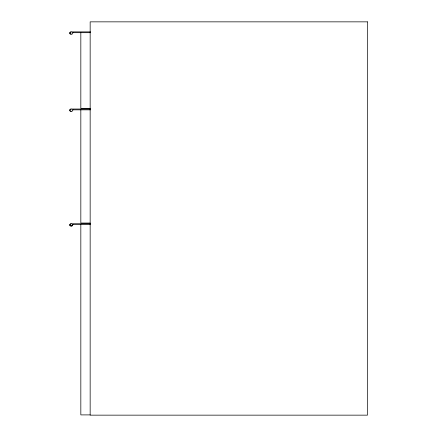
<?xml version="1.0" encoding="UTF-8"?>
<svg xmlns="http://www.w3.org/2000/svg" width="437" height="437" viewBox="0 0 437 437"><rect width="100%" height="100%" fill="white"/><g stroke="black" fill="none" stroke-linecap="round" stroke-linejoin="round"><path stroke-width="0.66" d="M73.001 32.693L72.121 34.152L70.341 34.113L69.663 33.583A1.158 1.158 0 0 1 69.554 32.726L70.625 31.885L90.53 31.885M73.001 109.84L72.121 111.298L70.341 111.26L69.663 110.736A1.158 1.158 0 0 1 69.554 109.873L70.625 109.031L90.53 109.031M71.608 226.011L72.198 225.039M73.001 224.552L72.121 226.011L70.341 225.973L69.663 225.448A1.158 1.158 0 0 1 69.554 224.585L70.625 223.744L90.53 223.744M71.138 31.885L70.067 32.726A1.158 1.158 0 0 0 70.177 33.583L71.138 34.152M71.138 109.031L70.067 109.873A1.158 1.158 0 0 0 70.177 110.736L71.138 111.298M71.138 223.744L70.067 224.585A1.158 1.158 0 0 0 70.177 225.448L71.138 226.011M72.493 32.693L90.41 32.693M90.159 108.327L80.829 108.327L80.829 32.693M72.493 109.84L90.41 109.84M90.159 223.039L80.829 223.039L80.829 109.84M72.493 224.552L90.41 224.552M90.159 414.899L80.829 414.899L80.829 224.552M367.484 21.85L90.159 21.85L90.159 415.15L367.484 415.15L367.484 21.85"/></g></svg>
